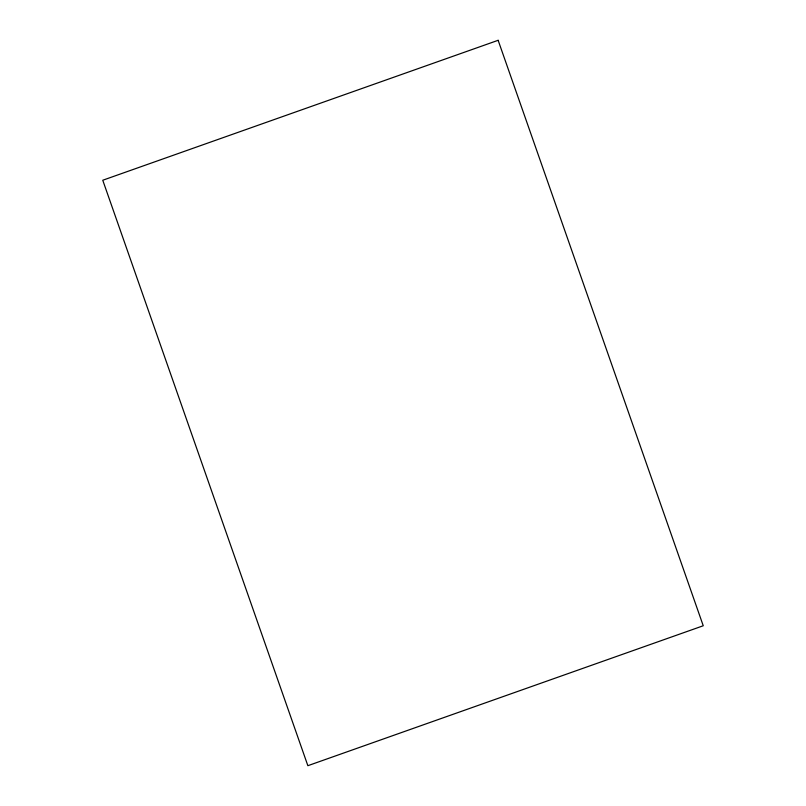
<?xml version="1.0" encoding="UTF-8"?>
<svg xmlns="http://www.w3.org/2000/svg" width="806" height="806" viewBox="0 0 806 806"><rect width="100%" height="100%" fill="white"/><g stroke="black" fill="none" stroke-linecap="round" stroke-linejoin="round"><path stroke-width="1.21" d="M498.138 40.3L102.755 180.242L307.862 765.7L703.245 625.758L498.138 40.3"/></g></svg>
